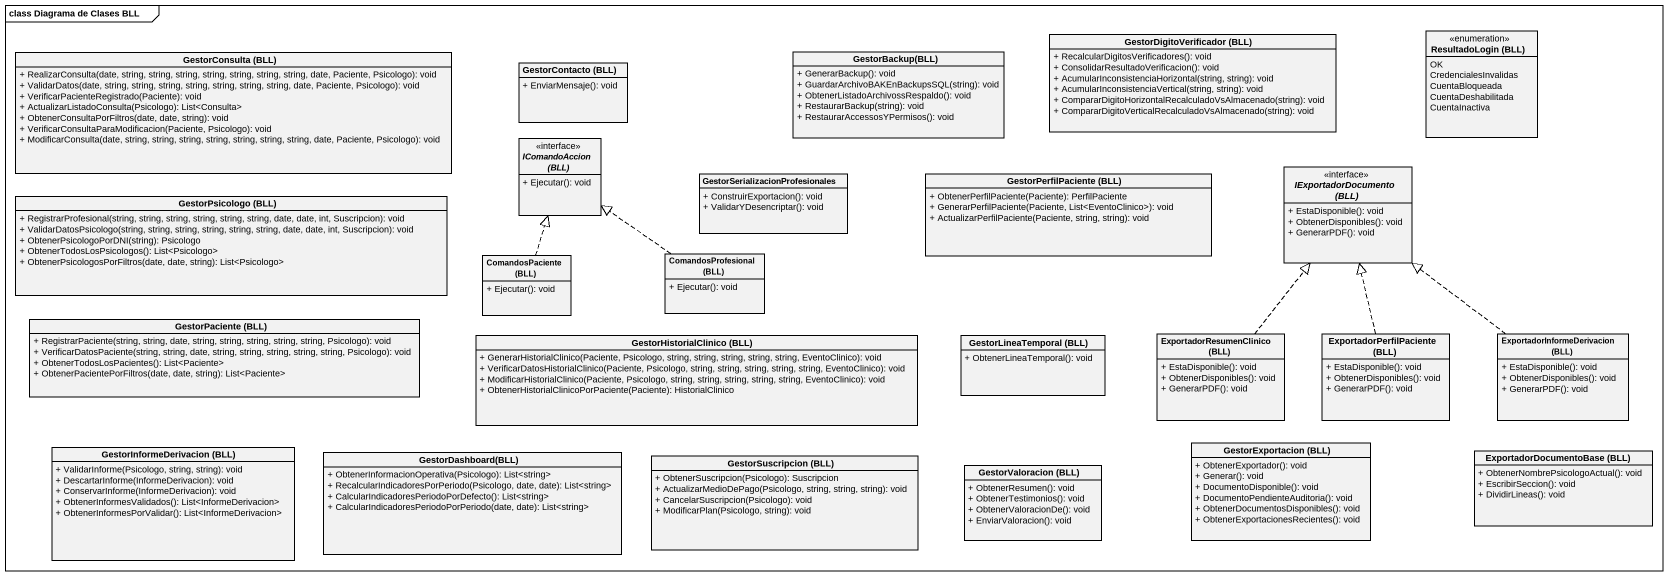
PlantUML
@startuml
mainframe class Diagrama de Clases BLL
hide circle
hide empty members
skinparam classAttributeIconSize 0
class "GestorDigitoVerificador (BLL)" as GestorDigitoVerificador_BLL {
  + RecalcularDigitosVerificadores(): void
  + ConsolidarResultadoVerificacion(): void
  + AcumularInconsistenciaHorizontal(string, string): void
  + AcumularInconsistenciaVertical(string, string): void
  + CompararDigitoHorizontalRecalculadoVsAlmacenado(string): void
  + CompararDigitoVerticalRecalculadoVsAlmacenado(string): void
}
enum "ResultadoLogin (BLL)" as ResultadoLogin_BLL {
  OK
  CredencialesInvalidas
  CuentaBloqueada
  CuentaDeshabilitada
  CuentaInactiva
}
class "GestorConsulta (BLL)" as GestorConsulta_BLL {
  + RealizarConsulta(date, string, string, string, string, string, string, string, date, Paciente, Psicologo): void
  + ValidarDatos(date, string, string, string, string, string, string, string, date, Paciente, Psicologo): void
  + VerificarPacienteRegistrado(Paciente): void
  + ActualizarListadoConsulta(Psicologo): List<Consulta>
  + ObtenerConsultaPorFiltros(date, date, string): void
  + VerificarConsultaParaModificacion(Paciente, Psicologo): void
  + ModificarConsulta(date, string, string, string, string, string, string, string, date, Paciente, Psicologo): void
}
class "GestorContacto (BLL)" as GestorContacto_BLL {
  + EnviarMensaje(): void
}
class "GestorBackup(BLL)" as GestorBackup_BLL {
  + GenerarBackup(): void
  + GuardarArchivoBAKEnBackupsSQL(string): void
  + ObtenerListadoArchivossRespaldo(): void
  + RestaurarBackup(string): void
  + RestaurarAccessosYPermisos(): void
}
interface "IComandoAccion (BLL)" as IComandoAccion_BLL {
  + Ejecutar(): void
}
class "GestorSerializacionProfesionales" as GestorSerializacionProfesion {
  + ConstruirExportacion(): void
  + ValidarYDesencriptar(): void
}
class "GestorPerfilPaciente (BLL)" as GestorPerfilPaciente_BLL {
  + ObtenerPerfilPaciente(Paciente): PerfilPaciente
  + GenerarPerfilPaciente(Paciente, List<EventoClinico>): void
  + ActualizarPerfilPaciente(Paciente, string, string): void
}
interface "IExportadorDocumento (BLL)" as IExportadorDocumento_BLL {
  + EstaDisponible(): void
  + ObtenerDisponibles(): void
  + GenerarPDF(): void
}
class "GestorPsicologo (BLL)" as GestorPsicologo_BLL {
  + RegistrarProfesional(string, string, string, string, string, string, date, date, int, Suscripcion): void
  + ValidarDatosPsicologo(string, string, string, string, string, string, date, date, int, Suscripcion): void
  + ObtenerPsicologoPorDNI(string): Psicologo
  + ObtenerTodosLosPsicologos(): List<Psicologo>
  + ObtenerPsicologosPorFiltros(date, date, string): List<Psicologo>
}
class "ComandosPaciente (BLL)" as ComandosPaciente_BLL {
  + Ejecutar(): void
}
class "ComandosProfesional (BLL)" as ComandosProfesional_BLL {
  + Ejecutar(): void
}
class "GestorPaciente (BLL)" as GestorPaciente_BLL {
  + RegistrarPaciente(string, string, date, string, string, string, string, string, Psicologo): void
  + VerificarDatosPaciente(string, string, date, string, string, string, string, string, Psicologo): void
  + ObtenerTodosLosPacientes(): List<Paciente>
  + ObtenerPacientePorFiltros(date, date, string): List<Paciente>
}
class "GestorHistorialClinico (BLL)" as GestorHistorialClinico_BLL {
  + GenerarHistorialClinico(Paciente, Psicologo, string, string, string, string, string, EventoClinico): void
  + VerificarDatosHistorialClinico(Paciente, Psicologo, string, string, string, string, string, EventoClinico): void
  + ModificarHistorialClinico(Paciente, Psicologo, string, string, string, string, string, EventoClinico): void
  + ObtenerHistorialClinicoPorPaciente(Paciente): HistorialClinico
}
class "GestorLineaTemporal (BLL)" as GestorLineaTemporal_BLL {
  + ObtenerLineaTemporal(): void
}
class "ExportadorResumenClinico (BLL)" as ExportadorResumenClinico_BLL {
  + EstaDisponible(): void
  + ObtenerDisponibles(): void
  + GenerarPDF(): void
}
class "ExportadorPerfilPaciente (BLL)" as ExportadorPerfilPaciente_BLL {
  + EstaDisponible(): void
  + ObtenerDisponibles(): void
  + GenerarPDF(): void
}
class "ExportadorInformeDerivacion (BLL)" as ExportadorInformeDerivacion {
  + EstaDisponible(): void
  + ObtenerDisponibles(): void
  + GenerarPDF(): void
}
class "GestorInformeDerivacion (BLL)" as GestorInformeDerivacion_BLL {
  + ValidarInforme(Psicologo, string, string): void
  + DescartarInforme(InformeDerivacion): void
  + ConservarInforme(InformeDerivacion): void
  + ObtenerInformesValidados(): List<InformeDerivacion>
  + ObtenerInformesPorValidar(): List<InformeDerivacion>
}
class "GestorDashboard(BLL)" as GestorDashboard_BLL {
  + ObtenerInformacionOperativa(Psicologo): List<string>
  + RecalcularIndicadoresPorPeriodo(Psicologo, date, date): List<string>
  + CalcularIndicadoresPeriodoPorDefecto(): List<string>
  + CalcularIndicadoresPeriodoPorPeriodo(date, date): List<string>
}
class "GestorSuscripcion (BLL)" as GestorSuscripcion_BLL {
  + ObtenerSuscripcion(Psicologo): Suscripcion
  + ActualizarMedioDePago(Psicologo, string, string, string): void
  + CancelarSuscripcion(Psicologo): void
  + ModificarPlan(Psicologo, string): void
}
class "GestorExportacion (BLL)" as GestorExportacion_BLL {
  + ObtenerExportador(): void
  + Generar(): void
  + DocumentoDisponible(): void
  + DocumentoPendienteAuditoria(): void
  + ObtenerDocumentosDisponibles(): void
  + ObtenerExportacionesRecientes(): void
}
class "ExportadorDocumentoBase (BLL)" as ExportadorDocumentoBase_BLL {
  + ObtenerNombrePsicologoActual(): void
  + EscribirSeccion(): void
  + DividirLineas(): void
}
class "GestorValoracion (BLL)" as GestorValoracion_BLL {
  + ObtenerResumen(): void
  + ObtenerTestimonios(): void
  + ObtenerValoracionDe(): void
  + EnviarValoracion(): void
}
ComandosPaciente_BLL .up.|> IComandoAccion_BLL
ComandosProfesional_BLL .up.|> IComandoAccion_BLL
ExportadorResumenClinico_BLL .up.|> IExportadorDocumento_BLL
ExportadorPerfilPaciente_BLL .up.|> IExportadorDocumento_BLL
ExportadorInformeDerivacion .up.|> IExportadorDocumento_BLL
@enduml
